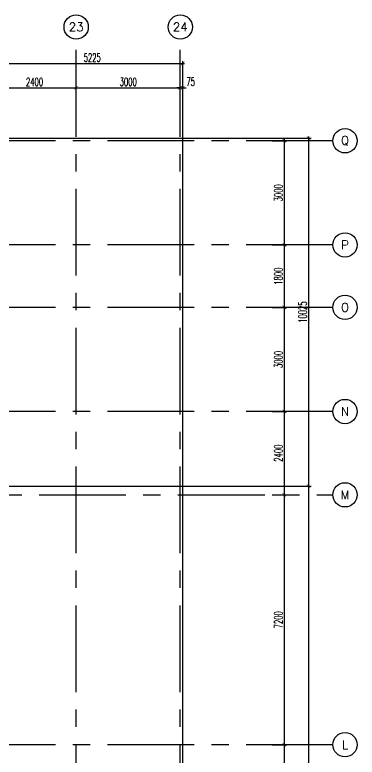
# Model space of a CAD drawing. Extents: x -0.3 to 93.5, y -1.1 to 78.4.
# Drawn here: x 83.66 to 93.53, y 57.01 to 78.4 of the extents above; entities that cross this region are included whole.
import ezdxf
from ezdxf.enums import TextEntityAlignment as Align

# ---------------------------------------------------------------- set-up
doc = ezdxf.new("R2010")
doc.units = 0
doc.header["$MEASUREMENT"] = 0
doc.header["$PDMODE"] = 34
doc.linetypes.add('CENTERX2', pattern=[4, 2.5, -0.5, 0.5, -0.5])
doc.layers.get('0').update_dxf_attribs({"linetype": 'CONTINUOUS'})
doc.layers.get('DEFPOINTS').update_dxf_attribs({"linetype": 'CONTINUOUS'})
for name, color, linetype in [('AX-CR', 11, 'CONTINUOUS'), ('AX-DIM', 11, 'CONTINUOUS'), ('AX-TXT', 2, 'CONTINUOUS'), ('AXES', 11, 'CENTERX2')]:
    doc.layers.add(name, color=color, linetype=linetype)
doc.styles.add('ROMANS', font='ROMANS.shx', dxfattribs={"width": 0.6})
doc.dimstyles.new('STANDARD in', dxfattribs={"dimtxt": 0.24, "dimasz": 0.1, "dimexe": 0.07, "dimexo": 0.05, "dimgap": 0.05, "dimtad": 1, "dimdec": 0, "dimlfac": 1000, "dimzin": 0, "dimdsep": 46, "dimtxsty": 'ROMANS', "dimblk": 'ARCHTICK', "dimcen": 0.05, "dimdle": 0.05, "dimclrd": 7, "dimclre": 7, "dimclrt": 2, "dimadec": 0, "dimazin": 0, "dimtfac": 1, "dimtdec": 0, "dimtmove": 2, "dimatfit": 3, "dimldrblk": 'ARCHTICK', "dimfxl": 0, "dimtolj": 1, "dimtzin": 0, "dimarcsym": 0})

# ---------------------------------------------------------------- blocks, each defined once
blk = doc.blocks.new('AXR')
at = {"layer": 'AX-CR'}
blk.add_circle((350, 0), 350, dxfattribs=at)
at = {"layer": 'AX-TXT', "style": 'ROMANS'}
blk.add_attdef('AX', text='', height=250, dxfattribs=at).set_placement((350, 0), align=Align.MIDDLE)
blk = doc.blocks.new('_ARCHTICK')
at = {"color": 0, "linetype": 'ByBlock', "const_width": 0.15}
blk.add_lwpolyline([(-0.5, -0.5), (0.5, 0.5)], dxfattribs=at)
blk = doc.blocks.new('*D138')
at = {"layer": 'AX-DIM', "color": 7, "lineweight": -2, "ltscale": 0.3}
for p, q in [((91.082, 69.97), (91.502, 69.97)), ((91.432, 70.02), (91.432, 66.92)), ((91.082, 66.97), (91.502, 66.97))]:
    blk.add_line(p, q, dxfattribs=at)
at = {"layer": 'DEFPOINTS', "color": 0, "ltscale": 0.3}
for p in [(91.032, 69.97), (91.032, 66.97), (91.432, 66.97)]:
    blk.add_point(p, dxfattribs=at)
at = {"layer": 'AX-DIM', "color": 7, "lineweight": -2, "ltscale": 0.3, "xscale": 0.1, "yscale": 0.1, "zscale": 0.1}
for p, rotation in [((91.432, 69.97), 90), ((91.432, 66.97), 270)]:
    blk.add_blockref('_ARCHTICK', p, dxfattribs=dict(at, rotation=rotation))
at = {"layer": 'AX-DIM', "color": 2, "ltscale": 0.3, "insert": (91.262, 68.47), "char_height": 0.24, "attachment_point": 5, "rotation": 90, "style": 'ROMANS'}
blk.add_mtext('\\A1;3000', dxfattribs=at)
blk = doc.blocks.new('*D139')
at = {"layer": 'AX-DIM', "color": 7, "lineweight": -2, "ltscale": 0.3}
for p, q in [((92.132, 74.895), (92.132, 64.77)), ((77.75, 74.845), (92.202, 74.845)), ((91.482, 64.82), (92.202, 64.82))]:
    blk.add_line(p, q, dxfattribs=at)
at = {"layer": 'DEFPOINTS', "color": 0, "ltscale": 0.3}
for p in [(77.7, 74.845), (91.432, 64.82), (92.132, 64.82)]:
    blk.add_point(p, dxfattribs=at)
at = {"layer": 'AX-DIM', "color": 7, "lineweight": -2, "ltscale": 0.3, "xscale": 0.1, "yscale": 0.1, "zscale": 0.1}
for p, rotation in [((92.132, 74.845), 90), ((92.132, 64.82), 270)]:
    blk.add_blockref('_ARCHTICK', p, dxfattribs=dict(at, rotation=rotation))
at = {"layer": 'AX-DIM', "color": 2, "ltscale": 0.3, "insert": (91.962, 69.832), "char_height": 0.24, "attachment_point": 5, "rotation": 90, "style": 'ROMANS'}
blk.add_mtext('\\A1;10025', dxfattribs=at)
blk = doc.blocks.new('*D140')
at = {"layer": 'AX-DIM', "color": 7, "lineweight": -2, "ltscale": 0.3}
for p, q in [((83.232, 76.998), (88.557, 76.998)), ((83.282, 76.348), (83.282, 77.068)), ((88.507, 40.87), (88.507, 77.068))]:
    blk.add_line(p, q, dxfattribs=at)
at = {"layer": 'DEFPOINTS', "color": 0, "ltscale": 0.3}
for p in [(88.507, 76.998), (83.282, 76.298), (88.507, 40.82)]:
    blk.add_point(p, dxfattribs=at)
at = {"layer": 'AX-DIM', "color": 7, "lineweight": -2, "ltscale": 0.3, "xscale": 0.1, "yscale": 0.1, "zscale": 0.1, "rotation": 180}
blk.add_blockref('_ARCHTICK', (83.282, 76.998), dxfattribs=at)
at = {"layer": 'AX-DIM', "color": 7, "lineweight": -2, "ltscale": 0.3, "xscale": 0.1, "yscale": 0.1, "zscale": 0.1}
blk.add_blockref('_ARCHTICK', (88.507, 76.998), dxfattribs=at)
at = {"layer": 'AX-DIM', "color": 2, "ltscale": 0.3, "insert": (85.895, 77.168), "char_height": 0.24, "attachment_point": 5, "style": 'ROMANS'}
blk.add_mtext('\\A1;5225', dxfattribs=at)
blk = doc.blocks.new('*D125')
at = {"layer": 'AX-DIM', "color": 7, "lineweight": -2, "ltscale": 0.3}
for p, q in [((83.332, 64.82), (92.202, 64.82)), ((92.132, 64.87), (92.132, 5.45)), ((83.332, 5.5), (92.202, 5.5))]:
    blk.add_line(p, q, dxfattribs=at)
at = {"layer": 'DEFPOINTS', "color": 0, "ltscale": 0.3}
for p in [(83.282, 64.82), (83.282, 5.5), (92.132, 5.5)]:
    blk.add_point(p, dxfattribs=at)
at = {"layer": 'AX-DIM', "color": 7, "lineweight": -2, "ltscale": 0.3, "xscale": 0.1, "yscale": 0.1, "zscale": 0.1}
for p, rotation in [((92.132, 64.82), 90), ((92.132, 5.5), 270)]:
    blk.add_blockref('_ARCHTICK', p, dxfattribs=dict(at, rotation=rotation))
at = {"layer": 'AX-DIM', "color": 2, "ltscale": 0.3, "insert": (91.962, 35.16), "char_height": 0.24, "attachment_point": 5, "rotation": 90, "style": 'ROMANS'}
blk.add_mtext('\\A1;59320', dxfattribs=at)
blk = doc.blocks.new('*D142')
at = {"layer": 'AX-DIM', "color": 7, "lineweight": -2, "ltscale": 0.3}
for p, q in [((91.082, 57.37), (91.502, 57.37)), ((91.432, 57.42), (91.432, 50.12)), ((91.082, 50.17), (91.502, 50.17))]:
    blk.add_line(p, q, dxfattribs=at)
at = {"layer": 'DEFPOINTS', "color": 0, "ltscale": 0.3}
for p in [(91.032, 57.37), (91.032, 50.17), (91.432, 50.17)]:
    blk.add_point(p, dxfattribs=at)
at = {"layer": 'AX-DIM', "color": 7, "lineweight": -2, "ltscale": 0.3, "xscale": 0.1, "yscale": 0.1, "zscale": 0.1}
for p, rotation in [((91.432, 57.37), 90), ((91.432, 50.17), 270)]:
    blk.add_blockref('_ARCHTICK', p, dxfattribs=dict(at, rotation=rotation))
at = {"layer": 'AX-DIM', "color": 2, "ltscale": 0.3, "insert": (91.262, 53.77), "char_height": 0.24, "attachment_point": 5, "rotation": 90, "style": 'ROMANS'}
blk.add_mtext('\\A1;7200', dxfattribs=at)
blk = doc.blocks.new('*D144')
at = {"layer": 'AX-DIM', "color": 7, "lineweight": -2, "ltscale": 0.3}
for p, q in [((91.432, 64.62), (91.432, 57.32)), ((91.082, 64.57), (91.502, 64.57)), ((91.082, 57.37), (91.502, 57.37))]:
    blk.add_line(p, q, dxfattribs=at)
at = {"layer": 'DEFPOINTS', "color": 0, "ltscale": 0.3}
for p in [(91.032, 64.57), (91.032, 57.37), (91.432, 57.37)]:
    blk.add_point(p, dxfattribs=at)
at = {"layer": 'AX-DIM', "color": 7, "lineweight": -2, "ltscale": 0.3, "xscale": 0.1, "yscale": 0.1, "zscale": 0.1}
for p, rotation in [((91.432, 64.57), 90), ((91.432, 57.37), 270)]:
    blk.add_blockref('_ARCHTICK', p, dxfattribs=dict(at, rotation=rotation))
at = {"layer": 'AX-DIM', "color": 2, "ltscale": 0.3, "insert": (91.262, 60.97), "char_height": 0.24, "attachment_point": 5, "rotation": 90, "style": 'ROMANS'}
blk.add_mtext('\\A1;7200', dxfattribs=at)
blk = doc.blocks.new('*D145')
at = {"layer": 'AX-DIM', "color": 7, "lineweight": -2, "ltscale": 0.3}
for p, q in [((91.082, 66.97), (91.502, 66.97)), ((91.432, 67.02), (91.432, 64.52)), ((91.082, 64.57), (91.502, 64.57))]:
    blk.add_line(p, q, dxfattribs=at)
at = {"layer": 'DEFPOINTS', "color": 0, "ltscale": 0.3}
for p in [(91.032, 66.97), (91.032, 64.57), (91.432, 64.57)]:
    blk.add_point(p, dxfattribs=at)
at = {"layer": 'AX-DIM', "color": 7, "lineweight": -2, "ltscale": 0.3, "xscale": 0.1, "yscale": 0.1, "zscale": 0.1}
for p, rotation in [((91.432, 66.97), 90), ((91.432, 64.57), 270)]:
    blk.add_blockref('_ARCHTICK', p, dxfattribs=dict(at, rotation=rotation))
at = {"layer": 'AX-DIM', "color": 2, "ltscale": 0.3, "insert": (91.262, 65.77), "char_height": 0.24, "attachment_point": 5, "rotation": 90, "style": 'ROMANS'}
blk.add_mtext('\\A1;2400', dxfattribs=at)
blk = doc.blocks.new('*D152')
at = {"layer": 'AX-DIM', "color": 7, "lineweight": -2, "ltscale": 0.3}
for p, q in [((85.432, 75.948), (85.432, 76.368)), ((88.432, 75.948), (88.432, 76.368)), ((85.382, 76.298), (88.482, 76.298))]:
    blk.add_line(p, q, dxfattribs=at)
at = {"layer": 'DEFPOINTS', "color": 0, "ltscale": 0.3}
for p in [(88.432, 76.298), (85.432, 75.898), (88.432, 75.898)]:
    blk.add_point(p, dxfattribs=at)
at = {"layer": 'AX-DIM', "color": 7, "lineweight": -2, "ltscale": 0.3, "xscale": 0.1, "yscale": 0.1, "zscale": 0.1, "rotation": 180}
blk.add_blockref('_ARCHTICK', (85.432, 76.298), dxfattribs=at)
at = {"layer": 'AX-DIM', "color": 7, "lineweight": -2, "ltscale": 0.3, "xscale": 0.1, "yscale": 0.1, "zscale": 0.1}
blk.add_blockref('_ARCHTICK', (88.432, 76.298), dxfattribs=at)
at = {"layer": 'AX-DIM', "color": 2, "ltscale": 0.3, "insert": (86.932, 76.468), "char_height": 0.24, "attachment_point": 5, "style": 'ROMANS'}
blk.add_mtext('\\A1;3000', dxfattribs=at)
blk = doc.blocks.new('*D154')
at = {"layer": 'AX-DIM', "color": 7, "lineweight": -2, "ltscale": 0.3}
for p, q in [((83.032, 75.948), (83.032, 76.368)), ((85.432, 75.948), (85.432, 76.368)), ((82.982, 76.298), (85.482, 76.298))]:
    blk.add_line(p, q, dxfattribs=at)
at = {"layer": 'DEFPOINTS', "color": 0, "ltscale": 0.3}
for p in [(85.432, 76.298), (83.032, 75.898), (85.432, 75.898)]:
    blk.add_point(p, dxfattribs=at)
at = {"layer": 'AX-DIM', "color": 7, "lineweight": -2, "ltscale": 0.3, "xscale": 0.1, "yscale": 0.1, "zscale": 0.1, "rotation": 180}
blk.add_blockref('_ARCHTICK', (83.032, 76.298), dxfattribs=at)
at = {"layer": 'AX-DIM', "color": 7, "lineweight": -2, "ltscale": 0.3, "xscale": 0.1, "yscale": 0.1, "zscale": 0.1}
blk.add_blockref('_ARCHTICK', (85.432, 76.298), dxfattribs=at)
at = {"layer": 'AX-DIM', "color": 2, "ltscale": 0.3, "insert": (84.232, 76.468), "char_height": 0.24, "attachment_point": 5, "style": 'ROMANS'}
blk.add_mtext('\\A1;2400', dxfattribs=at)
blk = doc.blocks.new('AXU')
at = {"layer": 'AX-CR'}
blk.add_circle((0, 350), 350, dxfattribs=at)
at = {"layer": 'AX-TXT', "style": 'ROMANS'}
blk.add_attdef('AX', text='', height=250, dxfattribs=at).set_placement((0, 350), align=Align.MIDDLE)
blk = doc.blocks.new('*D155')
at = {"layer": 'AX-DIM', "color": 7, "lineweight": -2, "ltscale": 0.3}
for p, q in [((88.432, 75.948), (88.432, 76.368)), ((88.507, 75.948), (88.507, 76.368)), ((88.432, 76.298), (88.332, 76.298)), ((88.432, 76.298), (88.507, 76.298)), ((88.507, 76.298), (88.607, 76.298))]:
    blk.add_line(p, q, dxfattribs=at)
at = {"layer": 'DEFPOINTS', "color": 0, "ltscale": 0.3}
for p in [(88.507, 76.298), (88.432, 75.898), (88.507, 75.898)]:
    blk.add_point(p, dxfattribs=at)
at = {"layer": 'AX-DIM', "color": 7, "lineweight": -2, "ltscale": 0.3, "xscale": 0.1, "yscale": 0.1, "zscale": 0.1}
blk.add_blockref('_ARCHTICK', (88.432, 76.298), dxfattribs=at)
at = {"layer": 'AX-DIM', "color": 7, "lineweight": -2, "ltscale": 0.3, "xscale": 0.1, "yscale": 0.1, "zscale": 0.1, "rotation": 180}
blk.add_blockref('_ARCHTICK', (88.507, 76.298), dxfattribs=at)
at = {"layer": 'AX-DIM', "color": 2, "ltscale": 0.3, "insert": (88.733, 76.473), "char_height": 0.24, "attachment_point": 5, "style": 'ROMANS'}
blk.add_mtext('\\A1;75', dxfattribs=at)
blk = doc.blocks.new('*D156')
at = {"layer": 'AX-DIM', "color": 7, "lineweight": -2, "ltscale": 0.3}
for p, q in [((91.082, 74.77), (91.502, 74.77)), ((91.432, 74.82), (91.432, 71.72)), ((91.082, 71.77), (91.502, 71.77))]:
    blk.add_line(p, q, dxfattribs=at)
at = {"layer": 'DEFPOINTS', "color": 0, "ltscale": 0.3}
for p in [(91.032, 74.77), (91.032, 71.77), (91.432, 71.77)]:
    blk.add_point(p, dxfattribs=at)
at = {"layer": 'AX-DIM', "color": 7, "lineweight": -2, "ltscale": 0.3, "xscale": 0.1, "yscale": 0.1, "zscale": 0.1}
for p, rotation in [((91.432, 74.77), 90), ((91.432, 71.77), 270)]:
    blk.add_blockref('_ARCHTICK', p, dxfattribs=dict(at, rotation=rotation))
at = {"layer": 'AX-DIM', "color": 2, "ltscale": 0.3, "insert": (91.262, 73.27), "char_height": 0.24, "attachment_point": 5, "rotation": 90, "style": 'ROMANS'}
blk.add_mtext('\\A1;3000', dxfattribs=at)
blk = doc.blocks.new('*D157')
at = {"layer": 'AX-DIM', "color": 7, "lineweight": -2, "ltscale": 0.3}
for p, q in [((91.082, 71.77), (91.502, 71.77)), ((91.432, 71.82), (91.432, 69.92)), ((91.082, 69.97), (91.502, 69.97))]:
    blk.add_line(p, q, dxfattribs=at)
at = {"layer": 'DEFPOINTS', "color": 0, "ltscale": 0.3}
for p in [(91.032, 71.77), (91.032, 69.97), (91.432, 69.97)]:
    blk.add_point(p, dxfattribs=at)
at = {"layer": 'AX-DIM', "color": 7, "lineweight": -2, "ltscale": 0.3, "xscale": 0.1, "yscale": 0.1, "zscale": 0.1}
for p, rotation in [((91.432, 71.77), 90), ((91.432, 69.97), 270)]:
    blk.add_blockref('_ARCHTICK', p, dxfattribs=dict(at, rotation=rotation))
at = {"layer": 'AX-DIM', "color": 2, "ltscale": 0.3, "insert": (91.262, 70.87), "char_height": 0.24, "attachment_point": 5, "rotation": 90, "style": 'ROMANS'}
blk.add_mtext('\\A1;1800', dxfattribs=at)

msp = doc.modelspace()

# ---------------------------------------------------------------- linework, layer by layer
at = {"layer": 'AXES'}
for p, q in [((85.4324, -1.1143), (85.4324, 77.6984)), ((88.4324, -1.1143), (88.4324, 77.6984)), ((92.8324, 74.77), (40.7424, 74.77)), ((92.8324, 71.77), (40.7424, 71.77)), ((92.8324, 69.97), (40.7424, 69.97)), ((92.8324, 66.97), (40.7424, 66.97)), ((20.3674, 64.57), (92.8324, 64.57)), ((92.8324, 57.37), (40.7424, 57.37))]:
    msp.add_line(p, q, dxfattribs=at)

# ---------------------------------------------------------------- block references
at = {"layer": 'AXES', "xscale": 0.0009999999892897904, "yscale": 0.000999999996565748, "zscale": 0.001}
for name, p, values in [('AXU', (85.4324, 77.6984), {'AX': '23'}), ('AXU', (88.4324, 77.6984), {'AX': '24'}), ('AXR', (92.8324, 74.77), {'AX': 'Q'}), ('AXR', (92.8324, 71.77), {'AX': 'P'}), ('AXR', (92.8324, 69.97), {'AX': 'O'}), ('AXR', (92.8324, 66.97), {'AX': 'N'}), ('AXR', (92.8324, 64.57), {'AX': 'M'}), ('AXR', (92.8324, 57.37), {'AX': 'L'})]:
    msp.add_blockref(name, p, dxfattribs=at).add_auto_attribs(values)

# ---------------------------------------------------------------- dimensions: what is measured, and where the dimension line sits
at = {"layer": 'AX-DIM'}
for base, p1, p2, picture, middle in [((88.5074, 76.9984), (83.2824, 76.2984), (88.5074, 40.82), '*D140', (85.8949, 77.1684)), ((85.4324, 76.2984), (83.0324, 75.8984), (85.4324, 75.8984), '*D154', (84.2324, 76.4684)), ((88.4324, 76.2984), (85.4324, 75.8984), (88.4324, 75.8984), '*D152', (86.9324, 76.4684))]:
    dim = msp.add_linear_dim(base=base, p1=p1, p2=p2, dimstyle='STANDARD in', dxfattribs=at)
    dim.commit()
    dim.dimension.update_dxf_attribs({"geometry": picture, "text_midpoint": middle})
dim = msp.add_linear_dim(base=(88.5074, 76.2984), p1=(88.4324, 75.8984), p2=(88.5074, 75.8984), dimstyle='STANDARD in', dxfattribs=at)
dim.commit()
dim.dimension.update_dxf_attribs({"geometry": '*D155', "text_midpoint": (88.7331, 76.4734), "dimtype": 160})
for base, p1, p2, picture, middle in [((92.1324, 64.82), (77.6996, 74.845), (91.4324, 64.82), '*D139', (91.9624, 69.8325)), ((91.4324, 71.77), (91.0324, 74.77), (91.0324, 71.77), '*D156', (91.2624, 73.27)), ((91.4324, 69.97), (91.0324, 71.77), (91.0324, 69.97), '*D157', (91.2624, 70.87)), ((91.4324, 66.97), (91.0324, 69.97), (91.0324, 66.97), '*D138', (91.2624, 68.47)), ((91.4324, 64.57), (91.0324, 66.97), (91.0324, 64.57), '*D145', (91.2624, 65.77)), ((92.1324, 5.5), (83.2824, 64.82), (83.2824, 5.5), '*D125', (91.9624, 35.16)), ((91.4324, 57.37), (91.0324, 64.57), (91.0324, 57.37), '*D144', (91.2624, 60.97)), ((91.4324, 50.17), (91.0324, 57.37), (91.0324, 50.17), '*D142', (91.2624, 53.77))]:
    dim = msp.add_linear_dim(base=base, p1=p1, p2=p2, angle=270, dimstyle='STANDARD in', dxfattribs=at)
    dim.commit()
    dim.dimension.update_dxf_attribs({"geometry": picture, "text_midpoint": middle})

doc.saveas('drawing.dxf')
